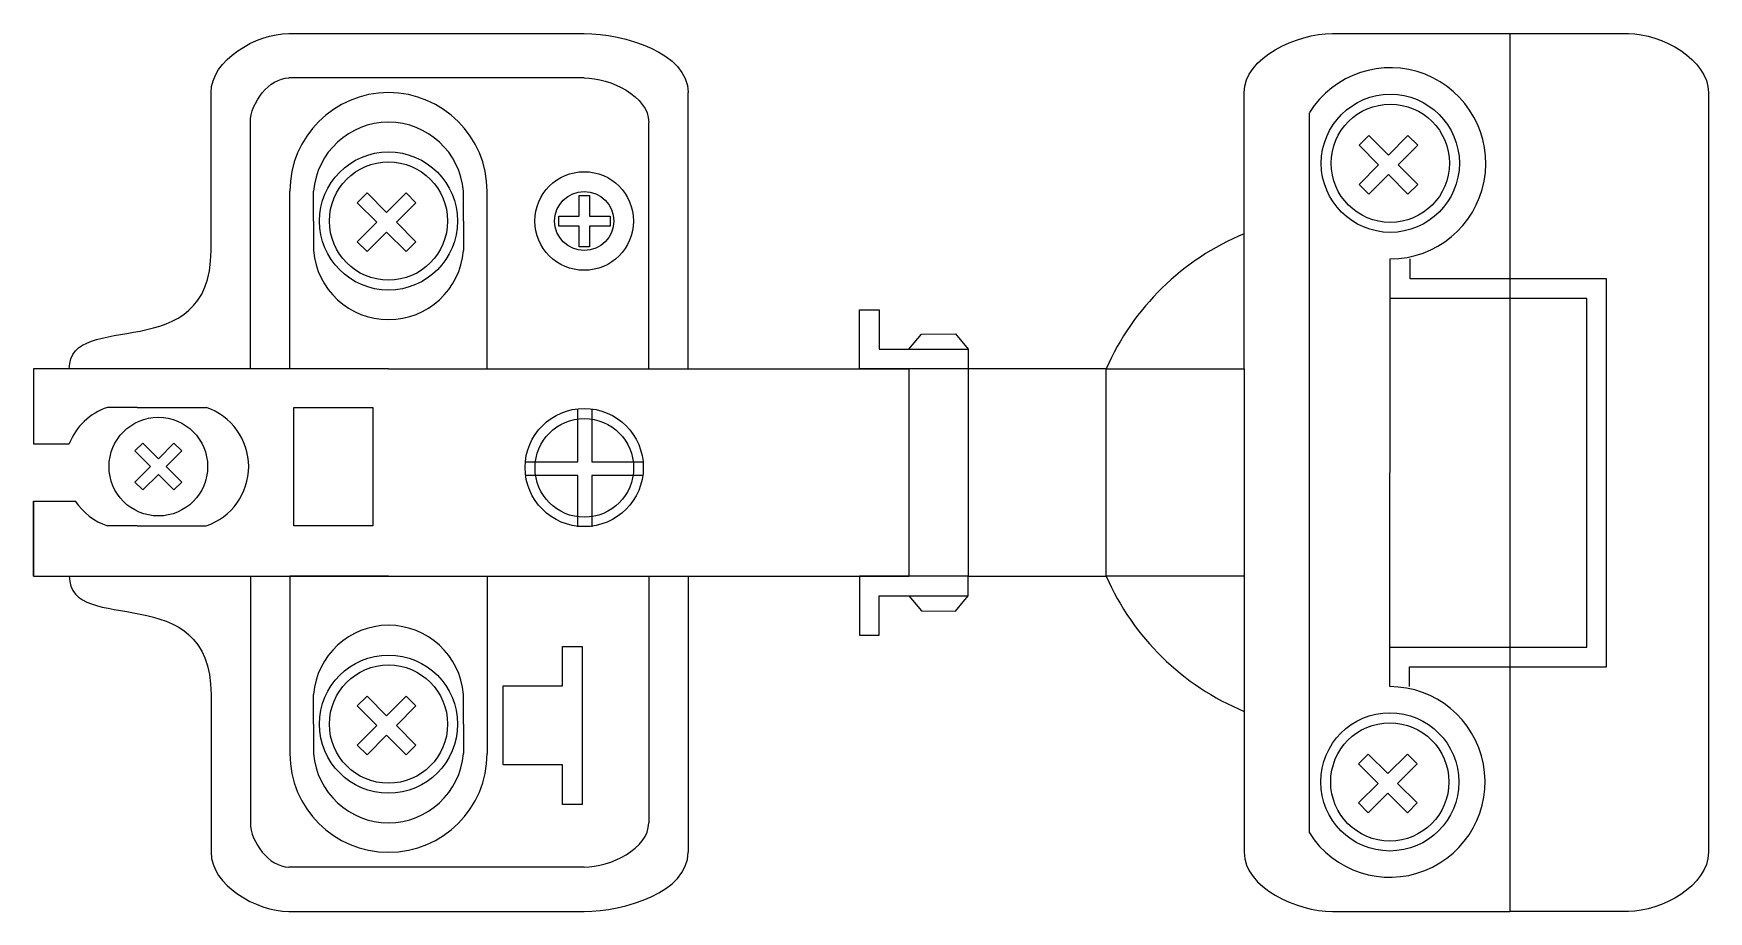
# Model space of a CAD drawing. Header units: millimetres. Extents: x 2666 to 2795, y 2182 to 2250.
import ezdxf

# ---------------------------------------------------------------- set-up
doc = ezdxf.new("R2010")
doc.units = ezdxf.units.MM

msp = doc.modelspace()

# ---------------------------------------------------------------- linework, layer by layer
for p, q in [((2685.37, 2249.68), (2708.25, 2249.68)), ((2766.22, 2249.68), (2779.97, 2249.68)), ((2779.97, 2249.68), (2779.97, 2181.69)), ((2779.97, 2249.68), (2789.14, 2249.68)), ((2708.25, 2246.24), (2685.37, 2246.24)), ((2679.34, 2232.87), (2679.34, 2245.1)), ((2716.3, 2223.71), (2716.3, 2245.1)), ((2759.38, 2223.71), (2759.38, 2245.1)), ((2795.35, 2245.1), (2795.35, 2186.27)), ((2682.39, 2223.71), (2682.39, 2242.8)), ((2713.25, 2223.71), (2713.25, 2242.8)), ((2764.42, 2243.55), (2764.42, 2187.77)), ((2768.28, 2241.03), (2769.04, 2241.79)), ((2769.79, 2239.52), (2768.28, 2241.03)), ((2769.04, 2241.79), (2770.55, 2240.27)), ((2770.55, 2240.27), (2772.06, 2241.79)), ((2772.82, 2241.03), (2771.3, 2239.52)), ((2772.06, 2241.79), (2772.82, 2241.03)), ((2768.28, 2238), (2769.79, 2239.52)), ((2770.55, 2238.76), (2769.04, 2237.25)), ((2772.06, 2237.25), (2770.55, 2238.76)), ((2771.3, 2239.52), (2772.82, 2238)), ((2685.45, 2223.71), (2685.45, 2237.46)), ((2687.28, 2235.16), (2687.28, 2237.46)), ((2690.67, 2236.57), (2691.43, 2237.33)), ((2691.43, 2237.33), (2692.94, 2235.81)), ((2692.94, 2235.81), (2694.45, 2237.33)), ((2694.45, 2237.33), (2695.21, 2236.57)), ((2698.9, 2235.16), (2698.9, 2237.46)), ((2700.73, 2223.71), (2700.73, 2237.46)), ((2707.87, 2237.13), (2708.67, 2237.13)), ((2707.87, 2235.54), (2707.87, 2237.13)), ((2708.67, 2237.13), (2708.67, 2235.54)), ((2769.04, 2237.25), (2768.28, 2238)), ((2772.82, 2238), (2772.06, 2237.25)), ((2692.18, 2235.06), (2690.67, 2236.57)), ((2695.21, 2236.57), (2693.7, 2235.06)), ((2687.28, 2235.16), (2687.28, 2232.87)), ((2690.67, 2233.54), (2692.18, 2235.06)), ((2693.7, 2235.06), (2695.21, 2233.54)), ((2698.9, 2235.16), (2698.9, 2232.87)), ((2706.29, 2234.75), (2706.29, 2235.54)), ((2706.29, 2235.54), (2707.87, 2235.54)), ((2707.87, 2234.75), (2706.29, 2234.75)), ((2707.87, 2233.17), (2707.87, 2234.75)), ((2708.67, 2235.54), (2710.25, 2235.54)), ((2710.25, 2234.75), (2708.67, 2234.75)), ((2708.67, 2234.75), (2708.67, 2233.17)), ((2710.25, 2235.54), (2710.25, 2234.75)), ((2691.43, 2232.79), (2690.67, 2233.54)), ((2692.94, 2234.3), (2691.43, 2232.79)), ((2694.45, 2232.79), (2692.94, 2234.3)), ((2695.21, 2233.54), (2694.45, 2232.79)), ((2708.67, 2233.17), (2707.87, 2233.17)), ((2770.66, 2199.1), (2770.7, 2232.22)), ((2729.59, 2223.71), (2729.59, 2228.29)), ((2729.59, 2228.29), (2731.11, 2228.29)), ((2731.11, 2228.29), (2731.11, 2225.23)), ((2733.41, 2225.23), (2734.39, 2226.4)), ((2734.39, 2226.4), (2737.01, 2226.42)), ((2737.01, 2226.42), (2737.99, 2225.23)), ((2731.11, 2225.23), (2737.99, 2225.23)), ((2737.99, 2225.23), (2737.99, 2223.71)), ((2693.09, 2223.71), (2665.59, 2223.71)), ((2665.59, 2223.71), (2665.59, 2217.9)), ((2665.59, 2223.71), (2665.59, 2217.9)), ((2685.45, 2223.71), (2679.34, 2223.71)), ((2693.09, 2223.71), (2685.45, 2223.71)), ((2693.09, 2223.71), (2733.41, 2223.71)), ((2693.09, 2223.71), (2700.73, 2223.71)), ((2713.25, 2223.71), (2716.3, 2223.71)), ((2737.99, 2223.71), (2729.59, 2223.71)), ((2733.41, 2223.71), (2733.41, 2207.66)), ((2748.68, 2223.71), (2737.99, 2223.71)), ((2737.99, 2223.71), (2737.99, 2207.66)), ((2748.68, 2207.66), (2748.68, 2223.71)), ((2748.68, 2223.71), (2759.38, 2223.71)), ((2759.38, 2223.71), (2759.38, 2207.66)), ((2673.61, 2220.72), (2671.32, 2220.72)), ((2673.61, 2220.72), (2678.96, 2220.72)), ((2685.76, 2220.72), (2691.87, 2220.72)), ((2685.76, 2211.56), (2685.76, 2220.72)), ((2691.87, 2220.72), (2691.87, 2211.56)), ((2707.76, 2216.52), (2707.76, 2220.62)), ((2708.83, 2220.61), (2708.83, 2216.52)), ((2665.59, 2217.9), (2668.36, 2217.9)), ((2673.44, 2217.35), (2674.05, 2217.96)), ((2674.05, 2217.96), (2675.26, 2216.75)), ((2675.26, 2216.75), (2676.47, 2217.96)), ((2676.47, 2217.96), (2677.07, 2217.35)), ((2674.65, 2216.14), (2673.44, 2217.35)), ((2677.07, 2217.35), (2675.86, 2216.14)), ((2703.69, 2216.52), (2707.76, 2216.52)), ((2708.83, 2216.52), (2712.83, 2216.52)), ((2673.44, 2214.93), (2674.65, 2216.14)), ((2675.26, 2215.54), (2674.05, 2214.33)), ((2676.47, 2214.33), (2675.26, 2215.54)), ((2675.86, 2216.14), (2677.07, 2214.93)), ((2707.76, 2215.45), (2703.69, 2215.45)), ((2707.76, 2211.48), (2707.76, 2215.45)), ((2712.81, 2215.45), (2708.83, 2215.45)), ((2708.83, 2215.45), (2708.83, 2211.48)), ((2674.05, 2214.33), (2673.44, 2214.93)), ((2677.07, 2214.93), (2676.47, 2214.33)), ((2665.59, 2213.47), (2665.59, 2207.66)), ((2665.59, 2207.66), (2665.59, 2213.47)), ((2665.59, 2213.47), (2668.83, 2213.47)), ((2673.61, 2211.56), (2671.32, 2211.56)), ((2673.61, 2211.56), (2678.96, 2211.56)), ((2691.87, 2211.56), (2685.76, 2211.56)), ((2665.59, 2207.66), (2733.41, 2207.66)), ((2682.39, 2207.66), (2682.39, 2188.56)), ((2693.09, 2207.66), (2685.45, 2207.66)), ((2685.45, 2207.66), (2685.45, 2193.91)), ((2700.73, 2207.66), (2700.73, 2193.91)), ((2713.25, 2207.66), (2713.25, 2188.56)), ((2716.3, 2207.66), (2716.3, 2186.27)), ((2737.99, 2207.66), (2729.59, 2207.66)), ((2729.59, 2207.66), (2729.59, 2203.08)), ((2737.99, 2207.66), (2748.68, 2207.66)), ((2737.99, 2206.13), (2737.99, 2207.66)), ((2759.38, 2207.66), (2748.68, 2207.66)), ((2759.38, 2207.66), (2759.38, 2186.27)), ((2731.11, 2203.08), (2731.11, 2206.13)), ((2731.11, 2206.13), (2737.99, 2206.13)), ((2733.41, 2206.13), (2734.39, 2204.96)), ((2737.01, 2204.95), (2737.99, 2206.13)), ((2734.39, 2204.96), (2737.01, 2204.95)), ((2706.57, 2199.15), (2706.57, 2202.21)), ((2706.57, 2202.21), (2708.09, 2202.21)), ((2708.09, 2202.21), (2708.09, 2189.98)), ((2729.59, 2203.08), (2731.11, 2203.08)), ((2679.34, 2198.49), (2679.34, 2186.27)), ((2687.28, 2196.2), (2687.28, 2198.49)), ((2690.67, 2197.61), (2691.43, 2198.36)), ((2691.43, 2198.36), (2692.94, 2196.85)), ((2692.94, 2196.85), (2694.45, 2198.36)), ((2694.45, 2198.36), (2695.21, 2197.61)), ((2698.9, 2196.2), (2698.9, 2198.49)), ((2701.98, 2196.09), (2701.98, 2199.15)), ((2701.98, 2199.15), (2706.57, 2199.15)), ((2692.18, 2196.09), (2690.67, 2197.61)), ((2695.21, 2197.61), (2693.7, 2196.09)), ((2687.28, 2196.2), (2687.28, 2193.91)), ((2690.67, 2194.58), (2692.18, 2196.09)), ((2693.7, 2196.09), (2695.21, 2194.58)), ((2698.9, 2196.2), (2698.9, 2193.91)), ((2701.98, 2193.04), (2701.98, 2196.09)), ((2691.43, 2193.83), (2690.67, 2194.58)), ((2692.94, 2195.34), (2691.43, 2193.83)), ((2694.45, 2193.83), (2692.94, 2195.34)), ((2695.21, 2194.58), (2694.45, 2193.83)), ((2706.57, 2193.04), (2701.98, 2193.04)), ((2706.57, 2189.98), (2706.57, 2193.04)), ((2768.24, 2193.12), (2768.99, 2193.88)), ((2769.75, 2191.61), (2768.24, 2193.12)), ((2768.99, 2193.88), (2770.51, 2192.37)), ((2770.51, 2192.37), (2772.02, 2193.88)), ((2772.78, 2193.12), (2771.26, 2191.61)), ((2772.02, 2193.88), (2772.78, 2193.12)), ((2768.24, 2190.1), (2769.75, 2191.61)), ((2770.51, 2190.85), (2768.99, 2189.34)), ((2772.02, 2189.34), (2770.51, 2190.85)), ((2771.26, 2191.61), (2772.78, 2190.1)), ((2708.09, 2189.98), (2706.57, 2189.98)), ((2768.99, 2189.34), (2768.24, 2190.1)), ((2772.78, 2190.1), (2772.02, 2189.34)), ((2708.25, 2185.13), (2685.37, 2185.13)), ((2685.37, 2181.69), (2708.25, 2181.69)), ((2766.22, 2181.69), (2779.97, 2181.69)), ((2789.14, 2181.69), (2779.97, 2181.69))]:
    msp.add_line(p, q)
for points in [[(2770.66, 2199.1), (2770.66, 2202.16), (2785.93, 2202.16), (2785.93, 2229.17), (2770.7, 2229.17), (2770.7, 2232.22)], [(2772.18, 2199.1), (2772.18, 2200.63), (2787.46, 2200.63), (2787.46, 2230.69), (2772.23, 2230.69), (2772.23, 2232.22)]]:
    msp.add_lwpolyline(points)
for centre, radius in [((2770.7, 2239.63), 5.35), ((2770.7, 2239.63), 4.58), ((2693.09, 2235.16), 5.35), ((2693.09, 2235.16), 4.58), ((2708.25, 2235.16), 3.82), ((2708.25, 2235.16), 2.29), ((2708.25, 2216.07), 4.58), ((2675.26, 2216.14), 3.82), ((2708.26, 2216.04), 3.82), ((2693.09, 2196.2), 5.35), ((2693.09, 2196.2), 4.58), ((2770.66, 2191.72), 5.35), ((2770.66, 2191.72), 4.58)]:
    msp.add_circle(centre, radius)
for centre, radius, start, end in [((2770.7, 2239.63), 7.4, 269.981, 147.9517), ((2693.09, 2237.46), 7.64, 360, 180), ((2693.09, 2236.98), 5.83, 4.7066, 175.2934), ((2767.02, 2215.68), 20.01, 112.441, 156.3706), ((2693.09, 2233.35), 5.83, 184.7066, 355.2934), ((2672.86, 2216.14), 4.84, 108.5903, 158.6778), ((2677.42, 2216.14), 4.84, 288.5903, 71.4097), ((2672.86, 2216.14), 4.84, 213.5466, 251.4097), ((2767.02, 2215.68), 20.01, 203.6294, 247.559), ((2693.09, 2198.02), 5.83, 4.7066, 175.2934), ((2770.66, 2191.72), 7.38, 212.3724, 90), ((2693.09, 2193.91), 7.64, 180, 0), ((2693.09, 2194.39), 5.83, 184.7066, 355.2934)]:
    msp.add_arc(centre, radius, start, end)
for points in [[(2679.34, 2245.1), (2679.34, 2247.63), (2682.85, 2249.68), (2685.37, 2249.68)], [(2708.25, 2249.68), (2711.34, 2249.68), (2716.3, 2248.19), (2716.3, 2245.1)], [(2759.38, 2245.1), (2759.38, 2247.85), (2763.48, 2249.68), (2766.22, 2249.68)], [(2789.14, 2249.68), (2791.71, 2249.68), (2795.35, 2247.67), (2795.35, 2245.1)], [(2682.39, 2242.8), (2682.39, 2244.32), (2683.86, 2246.24), (2685.37, 2246.24)], [(2708.25, 2246.24), (2710.27, 2246.24), (2713.25, 2244.83), (2713.25, 2242.8)], [(2668.36, 2223.71), (2668.36, 2228.47), (2679.34, 2223.71), (2679.34, 2232.87)], [(2668.36, 2207.66), (2668.36, 2202.89), (2679.34, 2207.66), (2679.34, 2198.49)], [(2682.39, 2188.56), (2682.39, 2187.05), (2683.86, 2185.13), (2685.37, 2185.13)], [(2708.25, 2185.13), (2710.27, 2185.13), (2713.25, 2186.54), (2713.25, 2188.56)], [(2679.34, 2186.27), (2679.34, 2183.74), (2682.85, 2181.69), (2685.37, 2181.69)], [(2708.25, 2181.69), (2711.34, 2181.69), (2716.3, 2183.18), (2716.3, 2186.27)], [(2759.38, 2186.27), (2759.38, 2183.52), (2763.48, 2181.69), (2766.22, 2181.69)], [(2795.35, 2186.27), (2795.35, 2183.69), (2791.71, 2181.69), (2789.14, 2181.69)]]:
    msp.add_open_spline(points, degree=3)

doc.saveas('drawing.dxf')
